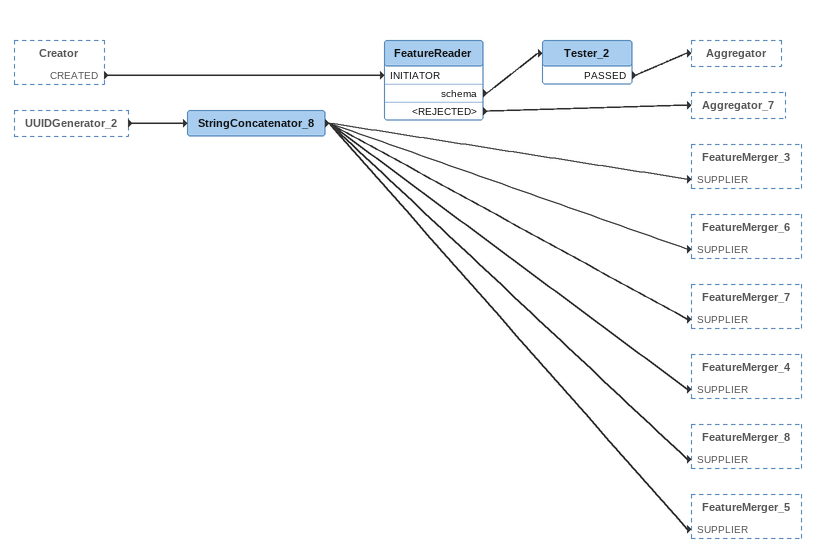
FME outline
Creator [outside]
    CREATED -> FeatureReader [INITIATOR]
UUIDGenerator_2 [outside]
    -> StringConcatenator_8
StringConcatenator_8
    -> FeatureMerger_3 [SUPPLIER]
    -> FeatureMerger_6 [SUPPLIER]
    -> FeatureMerger_7 [SUPPLIER]
    -> FeatureMerger_4 [SUPPLIER]
    -> FeatureMerger_8 [SUPPLIER]
    -> FeatureMerger_5 [SUPPLIER]
FeatureReader
    schema -> Tester_2
    <REJECTED> -> Aggregator_7
Tester_2
    PASSED -> Aggregator
